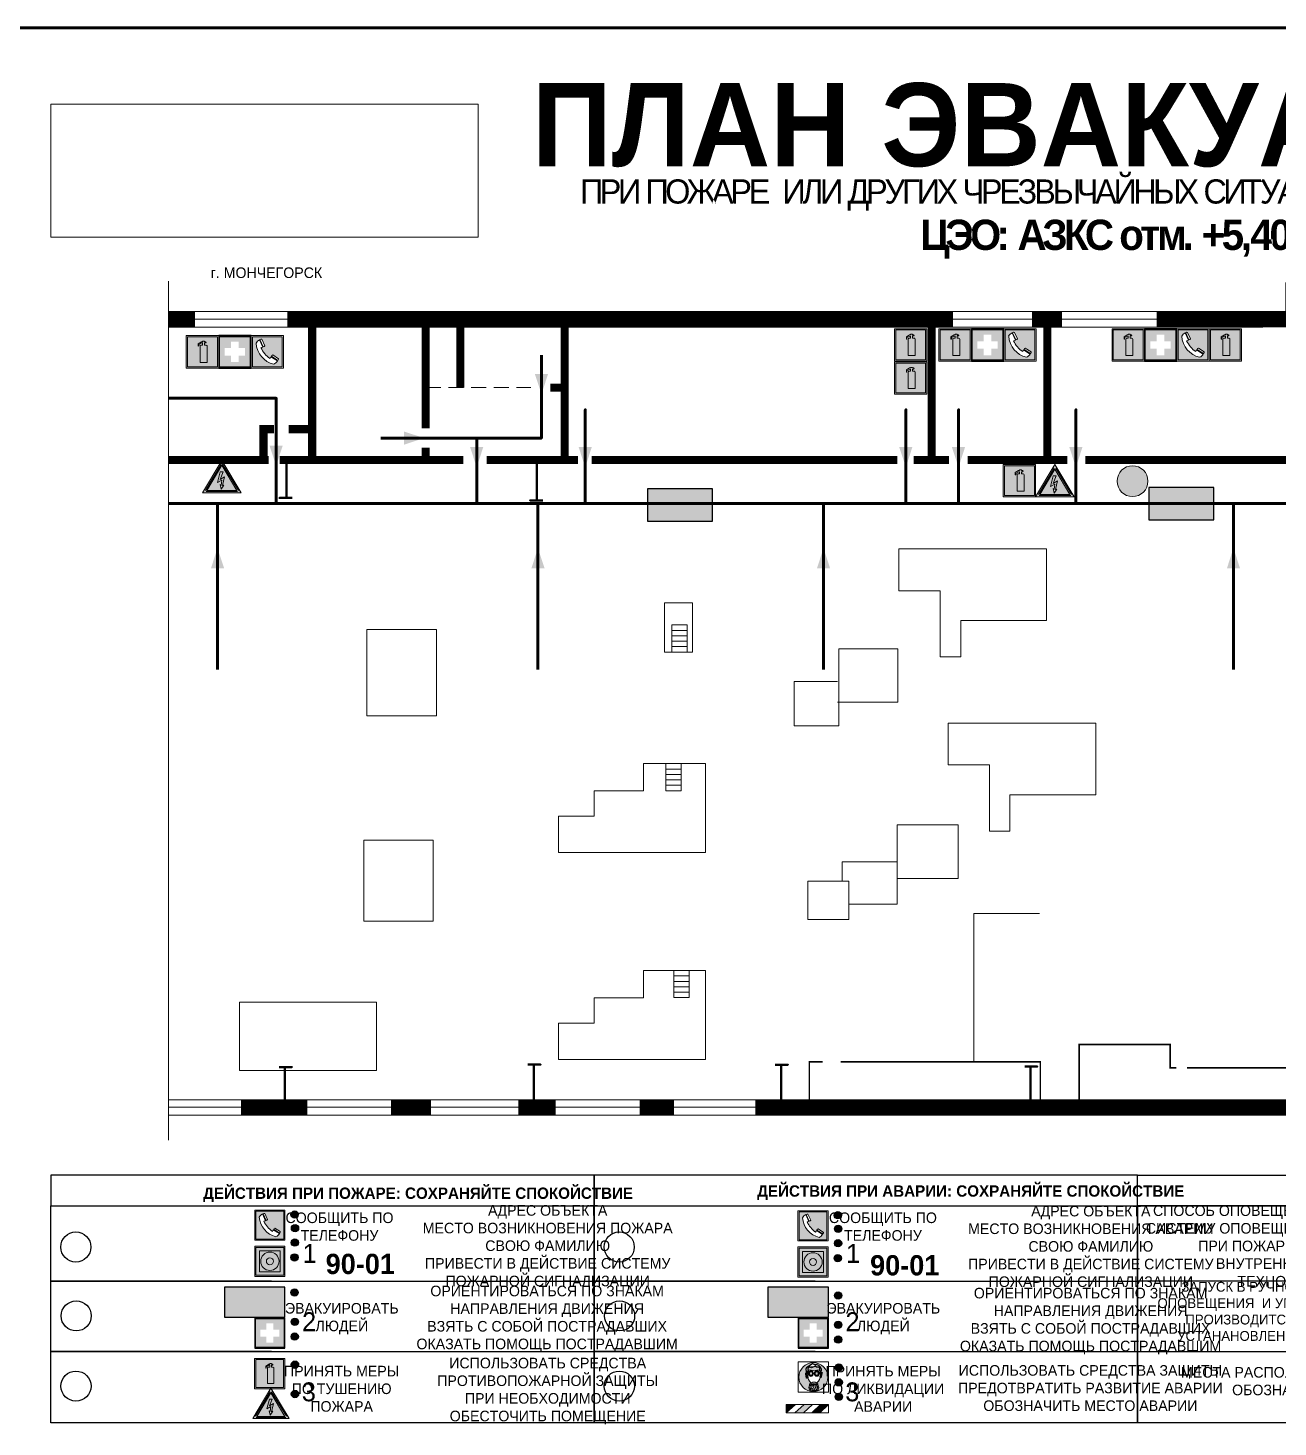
# Model space of a CAD drawing. Header units: millimetres. Extents: x 13114 to 67229, y 22859 to 38520.
# Drawn here: x 26323.3 to 26654, y 25880.7 to 26250.8 of the extents above; entities that cross this region are included whole.
import ezdxf

# ---------------------------------------------------------------- set-up
doc = ezdxf.new("R2010")
doc.units = ezdxf.units.MM
doc.linetypes.add('{ Wide Dash }', pattern=[12, 4, -2, 4, -2])
doc.layers.add('План_Штампы', color=7, linetype='Continuous')
doc.styles.add('обычный', font='arial.ttf')
picture_1 = doc.add_image_def('image1.jpg', size_in_pixel=(337, 105))

# ---------------------------------------------------------------- blocks, each defined once
blk = doc.blocks.new('A$C38D26F80')
h = blk.add_hatch(color=5)
h.dxf.hatch_style = 1
h.paths.add_polyline_path([(-8.77, -4.48, 1), (-0.19, -4.48, 1)])
h.paths.add_polyline_path([(-6.75, -3.58), (-6.75, -3.31), (-6.62, -3.22), (-6.5, -3.22), (-6.42, -3.3), (-6.39, -3.28), (-6.59, -2.23), (-6.59, -2.01), (-6.38, -1.58), (-4.76, -0.4), (-4.13, -0.79, -0.362848), (-2.1, -2.1, -0.201049), (-2.17, -2.48, 0.085434), (-2.26, -3.13), (-1.9, -3.16), (-2.25, -4.7), (-2.4, -4.59), (-2.43, -4.34), (-2.36, -4.34), (-2.14, -3.34), (-2.47, -3.42), (-2.58, -1.95), (-2.77, -1.58), (-3.58, -1.52), (-3.92, -1.26), (-5.05, -1.73), (-4.87, -1.39), (-5.41, -1.6), (-5.41, -1.46), (-6.13, -1.87), (-6.18, -3.5), (-6.56, -3.47), (-6.37, -4.59), (-6.16, -4.43), (-6.16, -4.66), (-6.36, -4.79), (-6.37, -4.8), (-6.51, -4.76)], flags=16)
h.paths.add_polyline_path([(-6.51, -4.76), (-6.36, -4.79), (-6.37, -4.8)], flags=0)
h.paths.add_polyline_path([(-5.92, -2.34, 0.089508), (-2.67, -2.35), (-2.48, -3.88, -0.268602), (-3.4, -6.18, 0.262449), (-5.2, -6.18, -0.268602), (-6.11, -3.88)], flags=16)
edge = h.paths.add_edge_path(flags=16)
edge.add_ellipse((-5.19, -3.41), major_axis=(0, 0.842), ratio=0.848992, start_angle=0, end_angle=360)
edge = h.paths.add_edge_path(flags=0)
edge.add_ellipse((-5.19, -3.39), major_axis=(0, 0.665), ratio=0.853798, start_angle=0, end_angle=360)
edge = h.paths.add_edge_path(flags=0)
edge.add_ellipse((-5.19, -3.4), major_axis=(0, 0.528), ratio=0.864094, start_angle=0, end_angle=360)
edge = h.paths.add_edge_path(flags=16)
edge.add_ellipse((-3.47, -3.4), major_axis=(0, 0.842), ratio=0.848992, start_angle=0, end_angle=360)
h.paths.add_polyline_path([(-3.13, -6.45), (-3.13, -6.84, 0.383174), (-5.57, -6.85), (-5.57, -6.49, -0.369952)], flags=16)
edge = h.paths.add_edge_path(flags=0)
edge.add_ellipse((-3.47, -3.39), major_axis=(0, 0.665), ratio=0.853798, start_angle=0, end_angle=360)
edge = h.paths.add_edge_path(flags=0)
edge.add_ellipse((-3.47, -3.4), major_axis=(0, 0.528), ratio=0.864094, start_angle=0, end_angle=360)
edge = h.paths.add_edge_path(flags=16)
edge.add_ellipse((-4.34, -7.57), major_axis=(-1.48, 0), ratio=0.744955, start_angle=0, end_angle=360)
h.paths.add_polyline_path([(-5.01, -6.85, -1), (-5.15, -6.85, -1)], flags=0)
h.paths.add_polyline_path([(-5.33, -7.14, -1), (-5.47, -7.14, -1)], flags=0)
h.paths.add_polyline_path([(-4.61, -6.71, -1), (-4.74, -6.71, -1)], flags=16)
h.paths.add_polyline_path([(-5.43, -7.51, -1), (-5.57, -7.51, -1)], flags=0)
h.paths.add_polyline_path([(-4.26, -6.67, -1), (-4.4, -6.67, -1)], flags=16)
h.paths.add_polyline_path([(-4.74, -7.14, -1), (-4.88, -7.14, -1)], flags=0)
h.paths.add_polyline_path([(-4.93, -7.43, -1), (-5.07, -7.43, -1)], flags=0)
h.paths.add_polyline_path([(-4.41, -7.07, -1), (-4.54, -7.07, -1)], flags=0)
h.paths.add_polyline_path([(-5.33, -7.87, -1), (-5.46, -7.87, -1)], flags=0)
h.paths.add_polyline_path([(-3.8, -6.71, -1), (-3.94, -6.71, -1)], flags=16)
h.paths.add_polyline_path([(-4.85, -7.78, -1), (-4.98, -7.78, -1)], flags=0)
h.paths.add_polyline_path([(-3.96, -7.14, -1), (-4.1, -7.14, -1)], flags=0)
h.paths.add_polyline_path([(-4.33, -7.53, -1), (-4.47, -7.53, -1)], flags=0)
h.paths.add_polyline_path([(-5.09, -8.12, -1), (-5.23, -8.12, -1)], flags=0)
h.paths.add_polyline_path([(-3.5, -6.94, -1), (-3.64, -6.94, -1)], flags=0)
h.paths.add_polyline_path([(-4.54, -7.97, -1), (-4.68, -7.97, -1)], flags=0)
h.paths.add_polyline_path([(-3.66, -7.39, -1), (-3.8, -7.39, -1)], flags=0)
h.paths.add_polyline_path([(-4.73, -8.35, -1), (-4.86, -8.35, -1)], flags=0)
h.paths.add_polyline_path([(-4.09, -7.96, -1), (-4.23, -7.96, -1)], flags=0)
h.paths.add_polyline_path([(-3.77, -7.74, -1), (-3.91, -7.74, -1)], flags=0)
h.paths.add_polyline_path([(-3.22, -7.27, -1), (-3.35, -7.27, -1)], flags=0)
h.paths.add_polyline_path([(-4.34, -8.4, -1), (-4.47, -8.4, -1)], flags=0)
h.paths.add_polyline_path([(-3.16, -7.61, -1), (-3.3, -7.61, -1)], flags=0)
h.paths.add_polyline_path([(-3.9, -8.35, -1), (-4.04, -8.35, -1)], flags=0)
h.paths.add_polyline_path([(-3.32, -7.91, -1), (-3.46, -7.91, -1)], flags=0)
h.paths.add_polyline_path([(-3.55, -8.23, -1), (-3.69, -8.23, -1)], flags=0)
at = {"color": 5, "lineweight": 5}
for p, q in [((-4.48, 0), (-8.96, 0)), ((-8.96, 0), (-8.96, -4.48)), ((-4.48, 0), (0, 0)), ((0, 0), (0, -4.48)), ((-6.75, -3.31), (-6.62, -3.22)), ((-6.75, -3.58), (-6.75, -3.31)), ((-6.51, -4.76), (-6.75, -3.58)), ((-6.62, -3.22), (-6.5, -3.22)), ((-6.59, -2.01), (-6.38, -1.58)), ((-6.59, -2.23), (-6.59, -2.01)), ((-6.39, -3.28), (-6.59, -2.23)), ((-6.18, -3.5), (-6.56, -3.47)), ((-6.56, -3.47), (-6.37, -4.59)), ((-6.5, -3.22), (-6.42, -3.3)), ((-6.42, -3.3), (-6.39, -3.28)), ((-6.38, -1.58), (-4.76, -0.4)), ((-6.13, -1.87), (-6.18, -3.5)), ((-5.41, -1.46), (-6.13, -1.87)), ((-5.92, -2.34), (-6.11, -3.88)), ((-4.87, -1.39), (-5.41, -1.6)), ((-5.41, -1.6), (-5.41, -1.46)), ((-3.92, -1.26), (-5.05, -1.73)), ((-5.05, -1.73), (-4.87, -1.39)), ((-4.76, -0.4), (-4.13, -0.79)), ((-3.58, -1.52), (-3.92, -1.26)), ((-2.77, -1.58), (-3.58, -1.52)), ((-2.58, -1.95), (-2.77, -1.58)), ((-2.67, -2.34), (-2.48, -3.88)), ((-2.47, -3.42), (-2.58, -1.95)), ((-2.14, -3.34), (-2.47, -3.42)), ((-2.36, -4.34), (-2.14, -3.34)), ((-1.9, -3.16), (-2.26, -3.13)), ((-2.25, -4.7), (-1.9, -3.16)), ((-8.96, -8.96), (-8.96, -4.48)), ((-6.37, -4.8), (-6.51, -4.76)), ((-6.37, -4.59), (-6.16, -4.43)), ((-6.16, -4.66), (-6.37, -4.8)), ((-6.16, -4.43), (-6.16, -4.66)), ((-5.57, -6.49), (-5.57, -6.85)), ((-3.13, -6.45), (-3.13, -6.84)), ((-2.43, -4.34), (-2.4, -4.59)), ((-2.43, -4.34), (-2.36, -4.34)), ((-2.4, -4.59), (-2.25, -4.7)), ((0, -8.96), (0, -4.48)), ((-4.48, -8.96), (-8.96, -8.96)), ((-4.48, -8.96), (0, -8.96))]:
    blk.add_line(p, q, dxfattribs=at)
at = {"color": 5}
for p, q in [((-6.75, -3.31), (-6.62, -3.22)), ((-6.75, -3.58), (-6.75, -3.31)), ((-6.51, -4.76), (-6.75, -3.58)), ((-6.62, -3.22), (-6.5, -3.22)), ((-6.59, -2.01), (-6.38, -1.58)), ((-6.59, -2.23), (-6.59, -2.01)), ((-6.39, -3.28), (-6.59, -2.23)), ((-6.18, -3.5), (-6.56, -3.47)), ((-6.56, -3.47), (-6.37, -4.59)), ((-6.5, -3.22), (-6.42, -3.3)), ((-6.42, -3.3), (-6.39, -3.28)), ((-6.38, -1.58), (-4.76, -0.4)), ((-6.13, -1.87), (-6.18, -3.5)), ((-5.41, -1.46), (-6.13, -1.87)), ((-4.87, -1.39), (-5.41, -1.6)), ((-5.41, -1.6), (-5.41, -1.46)), ((-3.92, -1.26), (-5.05, -1.73)), ((-5.05, -1.73), (-4.87, -1.39)), ((-4.76, -0.4), (-4.13, -0.79)), ((-3.58, -1.52), (-3.92, -1.26)), ((-2.77, -1.58), (-3.58, -1.52)), ((-2.58, -1.95), (-2.77, -1.58)), ((-2.47, -3.42), (-2.58, -1.95)), ((-2.14, -3.34), (-2.47, -3.42)), ((-2.36, -4.34), (-2.14, -3.34)), ((-2.26, -3.13), (-1.9, -3.16)), ((-1.9, -3.16), (-2.25, -4.7)), ((-6.37, -4.8), (-6.51, -4.76)), ((-6.36, -4.79), (-6.51, -4.76)), ((-6.37, -4.59), (-6.16, -4.43)), ((-6.16, -4.66), (-6.37, -4.8)), ((-6.16, -4.66), (-6.36, -4.79)), ((-6.16, -4.43), (-6.16, -4.66)), ((-2.4, -4.59), (-2.43, -4.34)), ((-2.43, -4.34), (-2.36, -4.34)), ((-2.25, -4.7), (-2.4, -4.59))]:
    blk.add_line(p, q, dxfattribs=at)
at = {"color": 5, "lineweight": 5}
for centre, radius in [((-4.48, -4.48), 4.29), ((-5.5, -7.51), 0.0678), ((-5.4, -7.14), 0.0678), ((-5.4, -7.87), 0.0678), ((-5.16, -8.12), 0.0678), ((-5.08, -6.85), 0.0678), ((-5, -7.43), 0.0678), ((-4.91, -7.78), 0.0678), ((-4.81, -7.14), 0.0678), ((-4.79, -8.35), 0.0678), ((-4.67, -6.71), 0.0678), ((-4.61, -7.97), 0.0678), ((-4.47, -7.07), 0.0678), ((-4.4, -7.53), 0.0678), ((-4.33, -6.67), 0.0678), ((-4.16, -7.96), 0.0678), ((-4.03, -7.14), 0.0678), ((-3.97, -8.35), 0.0678), ((-3.87, -6.71), 0.0678), ((-3.84, -7.74), 0.0678), ((-3.73, -7.39), 0.0678), ((-3.62, -8.23), 0.0678), ((-3.57, -6.94), 0.0678), ((-3.39, -7.91), 0.0678), ((-3.28, -7.27), 0.0678), ((-3.23, -7.61), 0.0678), ((-4.4, -8.4), 0.0678)]:
    blk.add_circle(centre, radius, dxfattribs=at)
for centre, radius, start, end in [((-3.66, -4.24), 2.47, 171.573, 231.7124), ((-4.28, 6.66), 9.15, 259.6987, 280.1569), ((-4.93, -4.24), 2.47, 308.2876, 8.427), ((-0.47, -3.05), 1.79, 161.5846, 182.4584), ((-2.6, -2.2), 0.513, 326.4781, 11.7739), ((-4.33, -7.88), 1.87, 50.358, 131.5662), ((-4.34, -8.2), 1.82, 48.4943, 132.3565), ((-4.3, -7.78), 1.83, 60.5889, 119.4111)]:
    blk.add_arc(centre, radius, start, end, dxfattribs=at)
at = {"color": 5}
for centre, radius, start, end in [((-3.89, -2.66), 1.88, 17.387, 97.1599), ((-0.35, -3.07), 1.91, 162.2553, 181.7878), ((-2.6, -2.2), 0.511, 326.3906, 11.8614)]:
    blk.add_arc(centre, radius, start, end, dxfattribs=at)
at = {"color": 5, "lineweight": 5}
for centre, major_axis, ratio in [((-5.19, -3.41), (0, 0.842), 0.848992), ((-5.19, -3.39), (0, 0.665), 0.853798), ((-5.19, -3.4), (0, 0.528), 0.864094), ((-3.47, -3.4), (0, 0.842), 0.848992), ((-3.47, -3.39), (0, 0.665), 0.853798), ((-3.47, -3.4), (0, 0.528), 0.864094), ((-4.34, -7.57), (-1.48, 0), 0.744955)]:
    blk.add_ellipse(centre, major_axis=major_axis, ratio=ratio, dxfattribs=at)
blk = doc.blocks.new('A$C47DD6509')
at = {"lineweight": 5}
for points in [[(-8.69, 0), (-11.19, 0), (-11.19, -2.22)], [(-4.22, 0), (-6.45, 0), (-8.91, -2.22), (-6.61, -2.22)], [(0, 0), (-2.09, 0), (-4.36, -2.22), (-2.29, -2.22)]]:
    blk.add_hatch(color=242, dxfattribs=at).paths.add_polyline_path(points)
at = {"color": 242, "lineweight": 5}
for p, q in [((-11.19, -2.22), (-8.69, 0)), ((-11.19, -2.22), (-11.19, 0)), ((-11.19, 0), (-8.69, 0)), ((-11.19, 0), (0, 0)), ((-8.91, -2.22), (-6.45, 0)), ((-6.61, -2.22), (-4.22, 0)), ((-4.36, -2.22), (-2.09, 0)), ((-2.29, -2.22), (0, 0)), ((0, 0), (0, -2.22)), ((0, -2.22), (-11.19, -2.22))]:
    blk.add_line(p, q, dxfattribs=at)
blk = doc.blocks.new('A$C3E6D3DDE')
at = {"lineweight": 5}
h = blk.add_hatch(color=40, dxfattribs=at)
h.paths.add_polyline_path([(24.1, 1.45), (16.46, -11.35), (31.74, -11.35)])
h.paths.add_polyline_path([(24.09, -0.46), (30.03, -10.41), (18.14, -10.41)], flags=16)
h.paths.add_polyline_path([(24.54, -3.08), (23.41, -6.02), (25.13, -5.01), (24.33, -8.5), (24.82, -8.27), (23.79, -9.86), (23.4, -8.04), (23.8, -8.43), (24.04, -6.29), (22.39, -7.25), (23.44, -3.08)], flags=0)
h = blk.add_hatch(color=256, dxfattribs=at)
h.paths.add_polyline_path([(24.37, 0.03, 0.567511), (23.82, 0.03), (17.59, -10.4, 0.582454), (17.86, -10.88), (30.32, -10.88, 0.582149), (30.6, -10.4)])
h.paths.add_polyline_path([(24.09, -0.46), (18.14, -10.41), (30.03, -10.41)], flags=16)
h.paths.add_polyline_path([(24.54, -3.08), (23.41, -6.02), (25.13, -5.01), (24.33, -8.5), (24.82, -8.27), (23.79, -9.86), (23.4, -8.04), (23.8, -8.43), (24.04, -6.29), (22.39, -7.25), (23.44, -3.08)], flags=0)
h = blk.add_hatch(color=40, dxfattribs=at)
h.paths.add_polyline_path([(24.09, -0.46), (18.14, -10.41), (30.03, -10.41)])
h.paths.add_polyline_path([(24.82, -8.27), (23.79, -9.86), (23.4, -8.04), (23.8, -8.43), (24.04, -6.29), (22.39, -7.25), (23.44, -3.08), (24.54, -3.08), (23.41, -6.02), (25.13, -5.01), (24.33, -8.5)], flags=16)
at = {"color": 40, "lineweight": 5}
for p, q in [((16.46, -11.35), (24.1, 1.45)), ((24.1, 1.45), (31.74, -11.35))]:
    blk.add_line(p, q, dxfattribs=at)
at = {"lineweight": 5}
for p, q in [((17.59, -10.4), (23.82, 0.03)), ((24.37, 0.03), (30.6, -10.4)), ((18.14, -10.41), (24.09, -0.46)), ((23.44, -3.08), (22.39, -7.25)), ((23.41, -6.02), (24.54, -3.08)), ((25.13, -5.01), (23.41, -6.02)), ((24.54, -3.08), (23.44, -3.08)), ((24.09, -0.46), (30.03, -10.41)), ((24.33, -8.5), (25.13, -5.01)), ((17.86, -10.88), (30.32, -10.88)), ((18.14, -10.41), (30.03, -10.41)), ((22.39, -7.25), (24.04, -6.29)), ((23.8, -8.43), (23.4, -8.04)), ((23.4, -8.04), (23.79, -9.86)), ((23.79, -9.86), (24.82, -8.27)), ((24.04, -6.29), (23.8, -8.43)), ((24.82, -8.27), (24.33, -8.5))]:
    blk.add_line(p, q, dxfattribs=at)
at = {"color": 50, "lineweight": 5}
blk.add_line((31.74, -11.35), (16.46, -11.35), dxfattribs=at)
blk = doc.blocks.new('A$C456E1F9C')
at = {"lineweight": 5}
h = blk.add_hatch(color=242, dxfattribs=at)
h.paths.add_polyline_path([(0.51, -1.47), (0.51, -13.26), (12.29, -13.26), (12.29, -1.47)])
h.paths.add_polyline_path([(5.42, -4.95, -0.254479), (4.78, -5.4), (3.52, -2.53, -0.209735), (4.23, -2.4)], flags=16)
h.paths.add_polyline_path([(8.53, -8.6), (10.87, -10.17), (10.54, -10.76), (8.03, -9.13, -0.192251)], flags=16)
h.paths.add_polyline_path([(4.61, -5.49, 0.005518), (3.87, -5.72, 0.128647), (7.49, -10.01, 0.00809), (7.83, -9.33), (10.47, -10.97, -0.16736), (8.99, -12.25, -0.327862), (1.95, -3.95, -0.166952), (3.36, -2.62)], flags=16)
at = {"color": 242, "lineweight": 5}
for p, q in [((0, -13.77), (0, -0.97)), ((12.8, -0.97), (0, -0.97)), ((4.61, -5.49), (3.36, -2.62)), ((3.52, -2.53), (4.78, -5.4)), ((4.23, -2.4), (5.42, -4.95)), ((12.8, -13.77), (12.8, -0.97)), ((7.83, -9.33), (10.47, -10.97)), ((8.03, -9.13), (10.54, -10.76)), ((10.81, -10.12), (8.53, -8.6)), ((10.54, -10.76), (10.8, -10.3)), ((10.8, -10.3), (10.81, -10.12)), ((0, -13.77), (12.8, -13.77))]:
    blk.add_line(p, q, dxfattribs=at)
blk.add_lwpolyline([(0.51, -1.47), (12.29, -1.47), (12.29, -13.26), (0.51, -13.26)], close=True, dxfattribs=at)
for centre, radius, start, end in [((4.59, -5.34), 2.99, 114.2845, 152.1974), ((11.12, -3.31), 9.19, 183.9915, 256.6009), ((4.02, -3.27), 0.891, 76.3284, 123.7092), ((14.98, -39.1), 35.17, 107.1487, 108.4135), ((4.68, -4.59), 0.824, 276.9621, 334.0723), ((13.86, -0.94), 11.08, 205.5536, 234.8762), ((-13.31, 0.8), 23.44, 332.5487, 334.4027), ((8.94, -9.5), 0.989, 114.4092, 157.9388), ((7.87, -9.46), 3, 291.9291, 329.9329)]:
    blk.add_arc(centre, radius, start, end, dxfattribs=at)
blk = doc.blocks.new('A$C54414219')
at = {"true_color": 0xffffff}
h = blk.add_hatch(color=7, dxfattribs=at)
h.paths.add_polyline_path([(2.39, -9.45), (2.39, -18.3), (11.23, -18.3), (11.23, -9.45)], flags=0)
h.paths.add_polyline_path([(10.71, -13.87, -1), (2.92, -13.87, -1)], flags=0)
h.paths.add_polyline_path([(8.3, -13.87, -1), (5.33, -13.87, -1)], flags=0)
h.paths.add_polyline_path([(0.41, -7.47), (0.41, -20.27), (13.21, -20.27), (13.21, -7.47)])
h.paths.add_polyline_path([(0.92, -19.77), (12.71, -19.77), (12.71, -7.98), (0.92, -7.98)], flags=16)
h.paths.add_polyline_path([(11.23, -9.45), (11.23, -18.3), (2.39, -18.3), (2.39, -9.45)], flags=0)
at = {"lineweight": 5}
h = blk.add_hatch(color=242, dxfattribs=at)
h.paths.add_polyline_path([(12.71, -7.98), (0.92, -7.98), (0.92, -19.77), (12.71, -19.77)])
h.paths.add_polyline_path([(11.23, -18.3), (2.39, -18.3), (2.39, -9.45), (11.23, -9.45)], flags=16)
h.paths.add_polyline_path([(10.71, -13.87, -1), (2.92, -13.87, -1)], flags=0)
h.paths.add_polyline_path([(8.3, -13.87, -1), (5.33, -13.87, -1)], flags=0)
at = {"true_color": 0xffffff}
h = blk.add_hatch(color=7, dxfattribs=at)
h.paths.add_polyline_path([(2.39, -9.45), (2.39, -18.3), (11.23, -18.3), (11.23, -9.45)])
h.paths.add_polyline_path([(10.71, -13.87, -1), (2.92, -13.87, -1)], flags=16)
h.paths.add_polyline_path([(8.3, -13.87, -1), (5.33, -13.87, -1)], flags=0)
at = {"lineweight": 5}
h = blk.add_hatch(color=242, dxfattribs=at)
h.paths.add_polyline_path([(2.92, -13.87, 1), (10.71, -13.87, 1)])
h.paths.add_polyline_path([(8.3, -13.87, -1), (5.33, -13.87, -1)], flags=16)
at = {"color": 242, "lineweight": 5}
for p, q in [((0.41, -20.27), (0.41, -7.47)), ((0.41, -7.47), (13.21, -7.47)), ((0.41, -7.47), (13.21, -7.47)), ((13.21, -20.27), (13.21, -7.47)), ((0.41, -20.27), (13.21, -20.27))]:
    blk.add_line(p, q, dxfattribs=at)
for points in [[(0.92, -7.98), (12.71, -7.98), (12.71, -19.77), (0.92, -19.77)], [(2.39, -9.45), (11.23, -9.45), (11.23, -18.3), (2.39, -18.3)]]:
    blk.add_lwpolyline(points, close=True, dxfattribs=at)
for radius in [3.89, 1.49]:
    blk.add_circle((6.81, -13.87), radius, dxfattribs=at)
blk = doc.blocks.new('A$C32E8229D')
at = {"true_color": 0xffffff}
blk.add_hatch(color=7, dxfattribs=at).paths.add_polyline_path([(0, 0), (0, -8), (16, -8), (16, 0)])
h = blk.add_hatch(color=126)
h.paths.add_polyline_path([(0.2, -0.2), (15.8, -0.2), (15.8, -7.8), (0.2, -7.8)])
h.paths.add_polyline_path([(13.49, -2.05), (12.08, -2.05), (11.37, -2.63, 0.162397), (11.29, -2.84), (11.29, -3.63), (10.35, -3.63), (10.35, -4.05), (11.68, -4.05), (11.68, -3.48), (12.26, -4.28), (11.29, -5.1), (11.29, -6.78), (11.85, -6.78), (11.85, -5.44), (12.8, -4.64), (12.8, -5.94), (14.46, -5.94), (14.46, -5.39), (13.45, -5.39), (13.45, -3.97), (12.46, -2.59), (13.15, -2.59), (13.69, -3.34), (14.18, -3)], flags=16)
h.paths.add_polyline_path([(10.74, -1.82, 1), (11.8, -1.82, 1)], flags=16)
h.paths.add_polyline_path([(9.39, -3.59), (5.99, -3.59), (6.56, -3.03), (5.91, -3.03), (5.1, -3.83), (5.91, -4.64), (6.56, -4.64), (5.99, -4.09), (9.39, -4.09)], flags=16)
h.paths.add_polyline_path([(4.29, -1.08), (1.72, -1.08), (1.72, -6.6), (4.29, -6.6)], flags=16)
at = {"color": 126}
blk.add_lwpolyline([(16, -8), (0, -8), (0, 0), (16, 0)], close=True, dxfattribs=at)
blk = doc.blocks.new('A$C18900ED3')
h = blk.add_hatch(color=126)
h.paths.add_polyline_path([(-0.18, -0.18), (-7.02, -0.18), (-7.02, -7.02), (-0.18, -7.02)])
h.paths.add_polyline_path([(-5.89, -4.46), (-5.89, -2.77), (-4.46, -2.77), (-4.46, -1.31), (-2.77, -1.31), (-2.77, -2.77), (-1.33, -2.77), (-1.33, -4.46), (-2.77, -4.46), (-2.77, -5.89), (-4.46, -5.89), (-4.46, -4.46)], flags=16)
at = {"color": 126}
for p, q in [((-7.2, 0), (-7.2, -7.2)), ((0, 0), (-7.2, 0)), ((0, -7.2), (0, 0)), ((-7.02, -7.02), (-7.02, -0.18)), ((-7.02, -0.18), (-0.18, -0.18)), ((-0.18, -0.18), (-0.18, -7.02)), ((-7.2, -7.2), (0, -7.2)), ((-0.18, -7.02), (-7.02, -7.02))]:
    blk.add_line(p, q, dxfattribs=at)
blk = doc.blocks.new('A$C3AD82952')
at = {"true_color": 0xf5f5ff}
h = blk.add_hatch(color=7, dxfattribs=at)
h.dxf.hatch_style = 1
h.paths.add_polyline_path([(8.21, 8.73, 0.414214), (7.89, 9.05), (7.22, 9.05), (7.22, 9.92), (7.59, 9.92, 1), (7.57, 10.36), (7.22, 10.36), (7.22, 10.6), (6.43, 10.6), (6.43, 10.36), (6.01, 10.36), (4.74, 9.59), (4.74, 8.69), (4.98, 8.73), (4.98, 9.26), (6.12, 9.91), (6.43, 9.91), (6.43, 9.05), (5.76, 9.05, 0.414214), (5.44, 8.73), (5.44, 2.2), (8.21, 2.2)], flags=0)
h.paths.add_polyline_path([(12.8, 12.8), (0, 12.8), (0, 0), (12.8, 0)])
h.paths.add_polyline_path([(0.51, 12.29), (12.29, 12.29), (12.29, 0.51), (0.51, 0.51)], flags=16)
h.paths.add_polyline_path([(4.74, 9.59), (6.01, 10.36), (6.43, 10.36), (6.43, 10.6), (7.22, 10.6), (7.22, 10.36), (7.59, 10.36, -0.94586), (7.59, 9.92), (7.22, 9.92), (7.22, 9.05), (7.89, 9.05, -0.414214), (8.21, 8.73), (8.21, 2.2), (5.44, 2.2), (5.44, 8.73, -0.414214), (5.76, 9.05), (6.43, 9.05), (6.43, 9.91), (6.12, 9.91), (4.98, 9.26), (4.98, 8.73), (4.74, 8.69)], flags=0)
h = blk.add_hatch(color=242)
h.dxf.hatch_style = 1
h.paths.add_polyline_path([(12.29, 12.29), (0.51, 12.29), (0.51, 0.51), (12.29, 0.51)])
h.paths.add_polyline_path([(4.74, 8.69), (4.74, 9.59), (6.01, 10.36), (6.43, 10.36), (6.43, 10.6), (7.22, 10.6), (7.22, 10.36), (7.59, 10.36, -0.94586), (7.59, 9.92), (7.22, 9.92), (7.22, 9.05), (7.89, 9.05, -0.414214), (8.21, 8.73), (8.21, 2.2), (5.44, 2.2), (5.44, 8.73, -0.414214), (5.76, 9.05), (6.43, 9.05), (6.43, 9.91), (6.12, 9.91), (4.98, 9.26), (4.98, 8.73)], flags=16)
h = blk.add_hatch(color=7, dxfattribs=at)
h.dxf.hatch_style = 1
h.paths.add_polyline_path([(8.21, 8.73, 0.414214), (7.89, 9.05), (7.22, 9.05), (7.22, 9.92), (7.59, 9.92, 1), (7.57, 10.36), (7.22, 10.36), (7.22, 10.6), (6.43, 10.6), (6.43, 10.36), (6.01, 10.36), (4.74, 9.59), (4.74, 8.69), (4.98, 8.73), (4.98, 9.26), (6.12, 9.91), (6.43, 9.91), (6.43, 9.05), (5.76, 9.05, 0.414214), (5.44, 8.73), (5.44, 2.2), (8.21, 2.2)])
at = {"color": 242, "lineweight": 5}
for p, q in [((0, 0), (0, 12.8)), ((0, 12.8), (12.8, 12.8)), ((12.8, 0), (12.8, 12.8)), ((6.01, 10.36), (4.74, 9.59)), ((4.74, 9.59), (4.74, 8.69)), ((4.74, 8.69), (4.98, 8.73)), ((4.98, 9.26), (6.12, 9.91)), ((4.98, 8.73), (4.98, 9.26)), ((5.44, 2.2), (5.44, 8.73)), ((5.76, 9.05), (6.43, 9.05)), ((6.01, 10.36), (6.43, 10.36)), ((6.12, 9.91), (6.43, 9.91)), ((7.22, 10.6), (6.43, 10.6)), ((6.43, 10.6), (6.43, 10.36)), ((6.43, 9.91), (6.43, 9.05)), ((7.22, 10.36), (7.22, 10.6)), ((7.59, 10.36), (7.22, 10.36)), ((7.22, 9.05), (7.22, 9.92)), ((7.59, 9.92), (7.22, 9.92)), ((7.89, 9.05), (7.22, 9.05)), ((8.21, 2.2), (8.21, 8.73)), ((0, 0), (12.8, 0)), ((5.44, 2.2), (8.21, 2.2))]:
    blk.add_line(p, q, dxfattribs=at)
blk.add_lwpolyline([(0.51, 12.29), (12.29, 12.29), (12.29, 0.51), (0.51, 0.51)], close=True, dxfattribs=at)
for centre, radius, start, end in [((5.76, 8.73), 0.32, 90, 180), ((7.58, 10.14), 0.223, 273.1875, 86.8125), ((7.89, 8.73), 0.32, 0, 90)]:
    blk.add_arc(centre, radius, start, end, dxfattribs=at)
blk = doc.blocks.new('A$C7B8C2D5B')
at = {"lineweight": 0}
h = blk.add_hatch(color=5, dxfattribs=at)
h.dxf.hatch_style = 1
h.paths.add_polyline_path([(1.4, -3.02, 1), (-2.11, -3.02, 1)])
at = {"color": 5, "lineweight": 0}
blk.add_circle((-0.36, -3.02), 1.75, dxfattribs=at)

msp = doc.modelspace()

# ---------------------------------------------------------------- hatches: boundary and pattern name
at = {"lineweight": 0}
h = msp.add_hatch(color=256, dxfattribs=at)
h.dxf.hatch_style = 1
h.paths.add_polyline_path([(26394.83, 25936.86, 1), (26392.89, 25936.86, 1)])
h = msp.add_hatch(color=256, dxfattribs=at)
h.dxf.hatch_style = 1
h.paths.add_polyline_path([(26394.93, 25933.28, 1), (26393, 25933.28, 1)])
h = msp.add_hatch(color=256, dxfattribs=at)
h.dxf.hatch_style = 1
h.paths.add_polyline_path([(26538.53, 25936.68, 1), (26536.6, 25936.68, 1)])
h = msp.add_hatch(color=256, dxfattribs=at)
h.dxf.hatch_style = 1
h.paths.add_polyline_path([(26538.63, 25933.09, 1), (26536.7, 25933.09, 1)])
h = msp.add_hatch(color=256, dxfattribs=at)
h.dxf.hatch_style = 1
h.paths.add_polyline_path([(26394.89, 25929.46, 1), (26392.96, 25929.46, 1)])
h = msp.add_hatch(color=256, dxfattribs=at)
h.dxf.hatch_style = 1
h.paths.add_polyline_path([(26538.59, 25929.28, 1), (26536.66, 25929.28, 1)])
h = msp.add_hatch(color=256, dxfattribs=at)
h.dxf.hatch_style = 1
h.paths.add_polyline_path([(26394.81, 25925.54, 1), (26392.88, 25925.54, 1)])
h = msp.add_hatch(color=256, dxfattribs=at)
h.dxf.hatch_style = 1
h.paths.add_polyline_path([(26538.51, 25925.35, 1), (26536.58, 25925.35, 1)])
h = msp.add_hatch(color=256, dxfattribs=at)
h.dxf.hatch_style = 1
h.paths.add_polyline_path([(26394.82, 25916.27, 1), (26392.89, 25916.27, 1)])
h = msp.add_hatch(color=256, dxfattribs=at)
h.dxf.hatch_style = 1
h.paths.add_polyline_path([(26538.6, 25915.47, 1), (26536.66, 25915.47, 1)])
h = msp.add_hatch(color=256, dxfattribs=at)
h.dxf.hatch_style = 1
h.paths.add_polyline_path([(26394.86, 25908.49, 1), (26392.93, 25908.49, 1)])
h = msp.add_hatch(color=256, dxfattribs=at)
h.dxf.hatch_style = 1
h.paths.add_polyline_path([(26538.64, 25907.69, 1), (26536.7, 25907.69, 1)])
h = msp.add_hatch(color=256, dxfattribs=at)
h.dxf.hatch_style = 1
h.paths.add_polyline_path([(26394.85, 25904.59, 1), (26392.92, 25904.59, 1)])
h = msp.add_hatch(color=256, dxfattribs=at)
h.dxf.hatch_style = 1
h.paths.add_polyline_path([(26538.63, 25903.79, 1), (26536.7, 25903.79, 1)])
h = msp.add_hatch(color=256, dxfattribs=at)
h.dxf.hatch_style = 1
h.paths.add_polyline_path([(26394.91, 25897.16, 1), (26392.98, 25897.16, 1)])
h = msp.add_hatch(color=256, dxfattribs=at)
h.dxf.hatch_style = 1
h.paths.add_polyline_path([(26538.79, 25896.43, 1), (26536.85, 25896.43, 1)])
h = msp.add_hatch(color=256, dxfattribs=at)
h.dxf.hatch_style = 1
h.paths.add_polyline_path([(26538.78, 25892.49, 1), (26536.85, 25892.49, 1)])
h = msp.add_hatch(color=256, dxfattribs=at)
h.dxf.hatch_style = 1
h.paths.add_polyline_path([(26394.92, 25889.4, 1), (26392.99, 25889.4, 1)])
h = msp.add_hatch(color=256, dxfattribs=at)
h.dxf.hatch_style = 1
h.paths.add_polyline_path([(26538.78, 25888.65, 1), (26536.85, 25888.65, 1)])

# ---------------------------------------------------------------- linework, layer by layer
at = {"color": 6, "lineweight": 100}
msp.add_lwpolyline([(26303.99, 25855.78), (26903.99, 25855.78), (26903.99, 26250.78), (26303.99, 26250.78)], close=True, dxfattribs=at)
at = {"lineweight": 0}
for points in [[(26360.52, 26183.78), (26360.52, 25956.55)], [(26360.52, 26175.77), (26649.87, 26175.77)], [(26360.52, 26173.76), (26649.99, 26173.76)], [(26360.52, 26171.66), (26649.99, 26171.66)], [(26570.09, 26094), (26592.78, 26094), (26592.78, 26112.96), (26553.71, 26112.96), (26553.71, 26101.9), (26564.67, 26101.9), (26564.67, 26084.41), (26570.09, 26084.41), (26570.09, 26094)], [(26493.61, 26085.69), (26491.74, 26085.69), (26491.74, 26098.71), (26499.12, 26098.71), (26499.12, 26085.69), (26497.72, 26085.69)], [(26537.46, 26077.87), (26525.99, 26077.87), (26525.99, 26066.18), (26537.8, 26066.18), (26537.8, 26086.53), (26553.44, 26086.53), (26553.44, 26072.47), (26537.46, 26072.47)], [(26583.11, 26047.91), (26605.81, 26047.91), (26605.81, 26066.87), (26566.74, 26066.87), (26566.74, 26055.81), (26577.69, 26055.81), (26577.69, 26038.32), (26583.11, 26038.32), (26583.11, 26047.91)], [(26463.67, 26032.87), (26463.67, 26042.31), (26473.11, 26042.31), (26473.11, 26048.99), (26486.17, 26048.99), (26486.17, 26056.21), (26502.6, 26056.21), (26502.6, 26032.68), (26463.67, 26032.68), (26463.67, 26033.24)], [(26538.73, 26025.07), (26538.73, 26030.15), (26553.24, 26030.15), (26553.24, 26039.96), (26569.4, 26039.96), (26569.4, 26025.74), (26553.24, 26025.74), (26553.24, 26030.15), (26553.24, 26018.98), (26540.51, 26018.98)], [(26573.52, 25977.25), (26573.52, 26016.5), (26590.94, 26016.5)], [(26463.67, 25978.07), (26463.67, 25987.51), (26473.11, 25987.51), (26473.11, 25994.19), (26486.17, 25994.19), (26486.17, 26001.41), (26502.6, 26001.41), (26502.6, 25977.88), (26463.67, 25977.88), (26463.67, 25978.44)], [(26360.52, 25967.23), (26861.01, 25967.23)], [(26360.52, 25965.25), (26861.01, 25965.25)], [(26360.52, 25963.2), (26861.01, 25963.2)]]:
    msp.add_lwpolyline(points, dxfattribs=at)
for points, const_width in [([(26664.3, 26181.38), (26658.1, 26181.38), (26658.1, 26173.76), (26621.93, 26173.76)], 4.28), ([(26367.54, 26173.76), (26360.52, 26173.76)], 4.28), ([(26568.02, 26173.76), (26391.93, 26173.76)], 4.28), ([(26392.27, 26144.65), (26398.51, 26144.65), (26398.51, 26136.48), (26398.51, 26174.15), (26398.51, 26136.48)], 2.14), ([(26562.39, 26136.48), (26562.39, 26173.91)], 2.14), ([(26596.87, 26173.76), (26588.98, 26173.76)], 4.28), ([(26593.02, 26136.48), (26593.02, 26173.91)], 2.14), ([(26428.55, 26144.83), (26428.55, 26172.83)], 2.14), ([(26437.67, 26173.09), (26437.67, 26155.64)], 2.14), ([(26461.52, 26155.64), (26465.3, 26155.64), (26465.3, 26136.48), (26465.3, 26172.44)], 2.14), ([(26385.62, 26136.48), (26385.62, 26144.65), (26388.37, 26144.65)], 2.14), ([(26360.52, 26136.48), (26387.02, 26136.48)], 2.14), ([(26389.89, 26136.48), (26438.47, 26136.48)], 2.14), ([(26428.55, 26136.48), (26428.55, 26139.75)], 2.14), ([(26444.69, 26136.48), (26468.86, 26136.48)], 2.14), ([(26472.45, 26136.48), (26553.33, 26136.48)], 2.14), ([(26557.6, 26136.48), (26566.98, 26136.48)], 2.14), ([(26571.94, 26136.48), (26598.27, 26136.48)], 2.14), ([(26603.06, 26136.48), (26665.23, 26136.48)], 2.14), ([(26601.4, 25966.45), (26601.4, 25981.88), (26625.49, 25981.88), (26625.49, 25975.66), (26627.14, 25975.66)], 0.428), ([(26530.03, 25965.27), (26530.03, 25977.25), (26533.52, 25977.25)], 0.428), ([(26538.31, 25977.25), (26591.15, 25977.25), (26591.15, 25966.27)], 0.428), ([(26629.94, 25975.66), (26666.77, 25975.66)], 0.428), ([(26379.71, 25965.25), (26397.18, 25965.25)], 4.28), ([(26419.33, 25965.25), (26429.91, 25965.25)], 4.28), ([(26453.04, 25965.25), (26462.88, 25965.25)], 4.28), ([(26485.17, 25965.25), (26494.27, 25965.25)], 4.28), ([(26515.73, 25965.25), (26664.43, 25965.25)], 4.28)]:
    msp.add_lwpolyline(points, dxfattribs=dict(at, const_width=const_width))
at = {"color": 126, "lineweight": 100, "true_color": 0x008754}
for points in [[(26442.04, 26142.3), (26459.16, 26142.3), (26459.16, 26164.2)], [(26388.98, 26125.02), (26388.98, 26152.82), (26360.52, 26152.82)], [(26470.75, 26149.77), (26470.75, 26149.77), (26470.75, 26125.02)], [(26555.57, 26149.77), (26555.57, 26149.77), (26555.57, 26125.02)], [(26569.5, 26149.77), (26569.5, 26149.77), (26569.5, 26125.02)], [(26600.57, 26149.77), (26600.57, 26149.77), (26600.57, 26125.02)], [(26416.7, 26142.3), (26442.04, 26142.3), (26442.04, 26125.02)], [(26360.52, 26125.02), (26814.95, 26125.02)], [(26373.46, 26125.02), (26373.46, 26081.06)], [(26458.24, 26125.02), (26458.24, 26081.06)], [(26533.79, 26125.02), (26533.79, 26081.06)], [(26642.25, 26125.02), (26642.25, 26081.06)]]:
    msp.add_lwpolyline(points, dxfattribs=at)
at = {"linetype": '{ Wide Dash }', "lineweight": 0}
msp.add_lwpolyline([(26428.55, 26155.64), (26456.31, 26155.64)], dxfattribs=at)
at = {"lineweight": 50}
for points in [[(26391.68, 26136.8), (26391.68, 26126.46), (26389.85, 26126.46), (26393.21, 26126.46)], [(26457.98, 26136.12), (26457.98, 26125.78), (26456.15, 26125.78), (26459.51, 26125.78)], [(26391.29, 25965.57), (26391.29, 25975.9), (26393.12, 25975.9), (26389.76, 25975.9)], [(26457.1, 25966.23), (26457.1, 25976.57), (26458.92, 25976.57), (26455.56, 25976.57)], [(26522.54, 25966.18), (26522.54, 25976.52), (26524.37, 25976.52), (26521, 25976.52)], [(26588.55, 25965.7), (26588.55, 25976.04), (26590.38, 25976.04), (26587.01, 25976.04)]]:
    msp.add_lwpolyline(points, dxfattribs=at)
at = {"lineweight": 0}
for points in [[(26412.98, 26091.61), (26431.36, 26091.61), (26431.36, 26068.78), (26412.98, 26068.78)], [(26497.72, 26092.87), (26493.61, 26092.87), (26493.61, 26091.43), (26497.72, 26091.43)], [(26497.72, 26091.43), (26493.61, 26091.43), (26493.61, 26090), (26497.72, 26090)], [(26497.72, 26090), (26493.61, 26090), (26493.61, 26088.56), (26497.72, 26088.56)], [(26497.72, 26088.56), (26493.61, 26088.56), (26493.61, 26087.13), (26497.72, 26087.13)], [(26497.72, 26087.13), (26493.61, 26087.13), (26493.61, 26085.69), (26497.72, 26085.69)], [(26496.15, 26056.18), (26492.04, 26056.18), (26492.04, 26054.74), (26496.15, 26054.74)], [(26496.15, 26054.74), (26492.04, 26054.74), (26492.04, 26053.31), (26496.15, 26053.31)], [(26496.15, 26053.31), (26492.04, 26053.31), (26492.04, 26051.87), (26496.15, 26051.87)], [(26496.15, 26051.87), (26492.04, 26051.87), (26492.04, 26050.44), (26496.15, 26050.44)], [(26496.15, 26050.44), (26492.04, 26050.44), (26492.04, 26049.01), (26496.15, 26049.01)], [(26412.14, 26035.93), (26430.53, 26035.93), (26430.53, 26014.5), (26412.14, 26014.5)], [(26529.61, 26025.07), (26540.51, 26025.07), (26540.51, 26014.91), (26529.61, 26014.91)], [(26498.26, 26001.43), (26494.16, 26001.43), (26494.16, 26000), (26498.26, 26000)], [(26498.26, 26000), (26494.16, 26000), (26494.16, 25998.56), (26498.26, 25998.56)], [(26498.26, 25998.56), (26494.16, 25998.56), (26494.16, 25997.13), (26498.26, 25997.13)], [(26498.26, 25997.13), (26494.16, 25997.13), (26494.16, 25995.69), (26498.26, 25995.69)], [(26498.26, 25995.69), (26494.16, 25995.69), (26494.16, 25994.26), (26498.26, 25994.26)], [(26379.27, 25993.06), (26415.48, 25993.06), (26415.48, 25974.97), (26379.27, 25974.97)]]:
    msp.add_lwpolyline(points, close=True, dxfattribs=at)
for points in [[(26329.35, 25939.21), (26473.12, 25939.21), (26473.12, 25947.26), (26329.35, 25947.26)], [(26473.12, 25939.21), (26616.88, 25939.21), (26616.88, 25947.26), (26473.12, 25947.26)], [(26616.88, 25947.26), (26738.6, 25947.26), (26738.6, 25881.81), (26616.88, 25881.81)], [(26616.88, 25947.26), (26738.6, 25947.26), (26738.6, 25939.21), (26616.88, 25939.21)], [(26329.35, 25939.21), (26473.12, 25939.21), (26473.12, 25881.81), (26329.35, 25881.81)], [(26473.12, 25939.21), (26616.88, 25939.21), (26616.88, 25881.81), (26473.12, 25881.81)], [(26616.88, 25939.21), (26738.6, 25939.21), (26738.6, 25919.22), (26616.88, 25919.22)], [(26738.6, 25919.22), (26616.88, 25919.22), (26616.88, 25900.64), (26738.6, 25900.64)]]:
    msp.add_lwpolyline(points, close=True)
for points in [[(26387.77, 25919.22), (26329.35, 25919.22), (26473.12, 25919.22)], [(26531.53, 25919.22), (26473.12, 25919.22), (26616.88, 25919.22)], [(26387.77, 25900.64), (26329.35, 25900.64), (26473.12, 25900.64)], [(26531.53, 25900.64), (26473.12, 25900.64), (26616.88, 25900.64)]]:
    msp.add_lwpolyline(points)
for centre, radius in [((26393.86, 25936.86), 0.966), ((26393.96, 25933.28), 0.966), ((26537.56, 25936.68), 0.966), ((26537.67, 25933.09), 0.966), ((26335.98, 25928.29), 3.98), ((26393.93, 25929.46), 0.966), ((26479.74, 25928.29), 3.98), ((26537.63, 25929.28), 0.966), ((26393.84, 25925.54), 0.966), ((26537.54, 25925.35), 0.966), ((26393.85, 25916.27), 0.966), ((26537.63, 25915.47), 0.966), ((26336.07, 25910.06), 3.98), ((26479.84, 25910.06), 3.98), ((26393.9, 25908.49), 0.966), ((26537.67, 25907.69), 0.966), ((26393.89, 25904.59), 0.966), ((26537.66, 25903.79), 0.966), ((26393.95, 25897.16), 0.966), ((26537.82, 25896.43), 0.966), ((26336.01, 25891.49), 3.98), ((26479.77, 25891.49), 3.98), ((26537.81, 25892.49), 0.966), ((26393.95, 25889.4), 0.966), ((26537.82, 25888.65), 0.966)]:
    msp.add_circle(centre, radius)
at = {"layer": 'План_Штампы', "color": 126, "true_color": 0x008754}
for points in [[(26457.41, 26159.26), (26460.9, 26159.25), (26459.17, 26153.9)], [(26422.78, 26140.54), (26422.79, 26144.02), (26428.14, 26142.3)], [(26387.22, 26140.31), (26390.7, 26140.3), (26388.98, 26134.95)], [(26440.28, 26139.91), (26443.76, 26139.91), (26442.03, 26134.56)], [(26468.99, 26139.91), (26472.47, 26139.91), (26470.75, 26134.56)], [(26553.81, 26139.91), (26557.29, 26139.91), (26555.57, 26134.56)], [(26567.74, 26139.91), (26571.23, 26139.91), (26569.5, 26134.56)], [(26598.81, 26139.91), (26602.29, 26139.91), (26600.56, 26134.56)], [(26375.21, 26107.82), (26371.72, 26107.83), (26373.45, 26113.17)], [(26459.99, 26107.82), (26456.5, 26107.83), (26458.23, 26113.17)], [(26535.53, 26107.82), (26532.05, 26107.83), (26533.78, 26113.17)], [(26643.99, 26107.82), (26640.51, 26107.83), (26642.23, 26113.17)]]:
    msp.add_solid(points, dxfattribs=at)

# ---------------------------------------------------------------- block references
for name, p, xscale, yscale, zscale in [('A$C3AD82952', (26552.53, 26162.66), 0.669375, 0.669375, 0.669375), ('A$C3AD82952', (26564.33, 26162.66), 0.669375, 0.669375, 0.669375), ('A$C18900ED3', (26581.46, 26171.22), 1.189999999889173, 1.189999999889173, 1.189999999889173), ('A$C456E1F9C', (26581.46, 26171.87), 0.669375, 0.669375, 0.669375), ('A$C3AD82952', (26610.11, 26162.66), 0.669375, 0.669375, 0.669375), ('A$C18900ED3', (26627.25, 26171.22), 1.189999999889173, 1.189999999889173, 1.189999999889173), ('A$C456E1F9C', (26627.25, 26171.87), 0.669375, 0.669375, 0.669375), ('A$C3AD82952', (26635.81, 26162.66), 0.669375, 0.669375, 0.669375), ('A$C3AD82952', (26365.2, 26160.82), 0.669375, 0.669375, 0.669375), ('A$C18900ED3', (26382.34, 26169.39), 1.189999999889173, 1.189999999889173, 1.189999999889173), ('A$C456E1F9C', (26382.34, 26170.04), 0.669375, 0.669375, 0.669375), ('A$C3AD82952', (26552.53, 26153.91), 0.669375, 0.669375, 0.669375), ('A$C3E6D3DDE', (26358.49, 26135.4), 0.669375, 0.669375, 0.669375), ('A$C3AD82952', (26581.34, 26126.76), 0.669375, 0.669375, 0.669375), ('A$C3E6D3DDE', (26578.89, 26134.35), 0.669375, 0.669375, 0.669375), ('A$C7B8C2D5B', (26616.38, 26137.93), 2.332016127359122, 2.332016127359122, 2.332016127359122), ('A$C456E1F9C', (26383.3, 25938.68), 0.625, 0.625, 0.625), ('A$C456E1F9C', (26527.01, 25938.49), 0.625, 0.625, 0.625), ('A$C54414219', (26383.05, 25933.19), 0.625, 0.625, 0.625), ('A$C54414219', (26526.75, 25933.01), 0.625, 0.625, 0.625), ('A$C18900ED3', (26391.3, 25909.54), 1.111111111007631, 1.111111111007631, 1.111111111007631), ('A$C18900ED3', (26535.07, 25909.54), 1.111111111007631, 1.111111111007631, 1.111111111007631), ('A$C3AD82952', (26383.25, 25890.81), 0.625, 0.625, 0.625), ('A$C38D26F80', (26535.09, 25897.87), 0.8928571427240968, 0.8928571427240968, 0.8928571427240968), ('A$C3E6D3DDE', (26372.54, 25890), 0.625, 0.625, 0.625)]:
    msp.add_blockref(name, p, dxfattribs=dict(xscale=xscale, yscale=yscale, zscale=zscale))
at = {"xscale": -1}
for p in [(26391.3, 25917.69), (26535.07, 25917.69)]:
    msp.add_blockref('A$C32E8229D', p, dxfattribs=at)
at = {"color": 242, "true_color": 0xc1121c}
msp.add_blockref('A$C47DD6509', (26535.09, 25886.66), dxfattribs=at)
at = {"layer": 'План_Штампы', "color": 126, "true_color": 0x008754, "xscale": -1.071, "yscale": 1.071, "zscale": 1.071}
for p in [(26504.37, 26128.85), (26637.02, 26129.21)]:
    msp.add_blockref('A$C32E8229D', p, dxfattribs=at)

# ---------------------------------------------------------------- texts
at = {"lineweight": 0, "style": 'обычный'}
for s, insert, char_height, width, attachment_point in [('{\\fProxima Nova Rg|b1|i0|c204|p2;ПЛАН ЭВАКУАЦИИ}', (26456.63, 26236.2), 22, 493.8901, 1), ('\\pi-8.4,l8.4,t8.4;{\\fProxima Nova Rg|b0|i0|c204|p2;г. МОНЧЕГОРСК\\H1.1997x; }', (26386.4, 26186.02), 2.8, 126.6484, 5), ('{\\fProxima Nova Rg|b1|i0|c204|p2;ДЕЙСТВИЯ ПРИ АВАРИИ: СОХРАНЯЙТЕ СПОКОЙСТВИЕ\\H1.6644x; }', (26572.73, 25942.67), 3, 175.1736, 5), ('{\\fProxima Nova Rg|b1|i0|c204|p2;ДЕЙСТВИЯ ПРИ ПОЖАРЕ: СОХРАНЯЙТЕ СПОКОЙСТВИЕ\\H1.6644x; }', (26426.51, 25942.09), 3, 175.1736, 5), ('\\pi-8.4,l8.4,t8.4;{\\fProxima Nova Rg|b0|i0|c204|p2;АДРЕС ОБЪЕКТА\\PМЕСТО ВОЗНИКНОВЕНИЯ ПОЖАРА \\PСВОЮ ФАМИЛИЮ\\PПРИВЕСТИ В ДЕЙСТВИЕ СИСТЕМУ \\PПОЖАРНОЙ СИГНАЛИЗАЦИИ}', (26460.81, 25928.23), 2.8, 126.6484, 5), ('\\pi-8.4,l8.4,t8.4;{\\fProxima Nova Rg|b0|i0|c204|p2;АДРЕС ОБЪЕКТА\\PМЕСТО ВОЗНИКНОВЕНИЯ АВАРИИ\\PСВОЮ ФАМИЛИЮ\\PПРИВЕСТИ В ДЕЙСТВИЕ СИСТЕМУ \\PПОЖАРНОЙ СИГНАЛИЗАЦИИ}', (26604.51, 25928.05), 2.8, 126.6484, 5), ('{\\fProxima Nova Rg|b0|i0|c204|p2;СПОСОБ ОПОВЕЩЕНИЯ АВТОМАТИЧЕСКИЙ ЧЕРЕЗ РЕЧЕВУЮ СИСТЕМУ ОПОВЕЩЕНИЯ И УПРАВЛЕНИЯ ЭВАКУАЦИЕЙ ЛЮДЕЙ ПРИ ПОЖАРЕ , А ТАК ЖЕ ВРУЧНУЮ, ИСПОЛЬЗУЯ ВНУТРЕННЮЮ ГРОМКУЮ СВЯЗЬ СИСТЕМЫ ТЕХНОЛОГИЧЕСКОГО ОПОВЕЩЕНИЯ.}', (26678.51, 25928.17), 2.8, 118.5618, 5), ('{\\fProxima Nova Rg|b0|i0|c204|p2;СООБЩИТЬ ПО \\PТЕЛЕФОНУ}', (26405.73, 25933.67), 2.8, 126.6484, 5), ('{\\fProxima Nova Rg|b0|i0|c204|p2;СООБЩИТЬ ПО \\PТЕЛЕФОНУ}', (26549.5, 25933.67), 2.8, 126.6484, 5), ('{\\fProxima Nova Rg|b0|i0|c204|p2;1\\H1.1667x; }', (26397.84, 25926.6), 5, 126.6484, 5), ('{\\fProxima Nova Rg|b1|i0|c204|p2;\\H1.0714x;90-01\\fProxima Nova Rg|b0|i0|c204|p2;\\H0.93331x; \\H1.3449x; }', (26411.23, 25923.78), 5, 126.6484, 5), ('{\\fProxima Nova Rg|b0|i0|c204|p2;1\\H1.1667x; }', (26541.6, 25926.6), 5, 126.6484, 5), ('{\\fProxima Nova Rg|b1|i0|c204|p2;\\H1.0714x;90-01\\fProxima Nova Rg|b0|i0|c204|p2;\\H0.93331x; \\H1.3449x; }', (26555.27, 25923.42), 5, 126.6484, 5), ('{\\fProxima Nova Rg|b0|i0|c204|p2;\\P\\pt7.8;ЗАПУСК В РУЧНОМ РЕЖИМЕ АВТОМАТИЧЕСКОЙ СИСТЕМЫ ОПОВЕЩЕНИЯ  И УПРАВЛЕНИЯ ЭВАКУАЦИИ ЛЮДЕЙ ПРИ ПОЖАРЕ ПРОИЗВОДИТСЯ ОТ РУЧНЫХ ПОЖАРНЫХ ИЗВЕЩАТЕЛЕЙ, УСТАНАНОВЛЕННЫХ НА СТЕНАХ ВБЛИЗИ ЭВАКУАЦИОННЫХ ВЫХОДОВ. }', (26679.95, 25910.89), 2.6, 121.7868, 5), ('\\pi-8.4,l8.4,t8.4;{\\fProxima Nova Rg|b0|i0|c204|p2;ОРИЕНТИРОВАТЬСЯ ПО ЗНАКАМ \\PНАПРАВЛЕНИЯ ДВИЖЕНИЯ\\PВЗЯТЬ С СОБОЙ ПОСТРАДАВШИХ\\PОКАЗАТЬ ПОМОЩЬ ПОСТРАДАВШИМ}', (26460.66, 25909.25), 2.8, 126.6484, 5), ('\\pi-8.4,l8.4,t8.4;{\\fProxima Nova Rg|b0|i0|c204|p2;ОРИЕНТИРОВАТЬСЯ ПО ЗНАКАМ \\PНАПРАВЛЕНИЯ ДВИЖЕНИЯ\\PВЗЯТЬ С СОБОЙ ПОСТРАДАВШИХ\\PОКАЗАТЬ ПОМОЩЬ ПОСТРАДАВШИМ}', (26604.44, 25908.69), 2.8, 126.6484, 5), ('{\\fProxima Nova Rg|b0|i0|c204|p2;ЭВАКУИРОВАТЬ \\PЛЮДЕЙ}', (26406.34, 25909.34), 2.8, 126.6484, 5), ('{\\fProxima Nova Rg|b0|i0|c204|p2;ЭВАКУИРОВАТЬ \\PЛЮДЕЙ}', (26549.6, 25909.34), 2.8, 126.6484, 5), ('{\\fProxima Nova Rg|b0|i0|c204|p2;2\\H1.1967x; }', (26397.69, 25908.52), 5, 126.6484, 5), ('{\\fProxima Nova Rg|b0|i0|c204|p2;2\\H1.1967x; }', (26541.45, 25908.52), 5, 126.6484, 5), ('\\pi-8.4,l8.4,t8.4;{\\fProxima Nova Rg|b0|i0|c204|p2;ИСПОЛЬЗОВАТЬ СРЕДСТВА \\PПРОТИВОПОЖАРНОЙ ЗАЩИТЫ \\PПРИ НЕОБХОДИМОСТИ \\PОБЕСТОЧИТЬ ПОМЕЩЕНИЕ}', (26460.82, 25890.18), 2.8, 126.6484, 5), ('\\pi-8.4,l8.4,t8.4;{\\fProxima Nova Rg|b0|i0|c204|p2;ИСПОЛЬЗОВАТЬ СРЕДСТВА ЗАЩИТЫ \\PПРЕДОТВРАТИТЬ РАЗВИТИЕ АВАРИИ\\PОБОЗНАЧИТЬ МЕСТО АВАРИИ}', (26604.38, 25890.96), 2.8, 126.6484, 5), ('\\pt8.4;{\\fProxima Nova Rg|b0|i0|c204|p2;\\PМЕСТА РАСПОЛОЖЕНИЯ ПОЖАРНЫХ ИЗВЕЩАТЕЛЕЙ ОБОЗНАЧЕНЫ НА НАСТОЯЩЕМ ПЛАНЕ}', (26678.31, 25894.74), 2.8, 118.5618, 5), ('{\\fProxima Nova Rg|b0|i0|c204|p2;ПРИНЯТЬ МЕРЫ \\PПО ТУШЕНИЮ \\PПОЖАРА}', (26406.3, 25890.77), 2.8, 126.6484, 5), ('{\\fProxima Nova Rg|b0|i0|c204|p2;ПРИНЯТЬ МЕРЫ \\PПО ЛИКВИДАЦИИ \\PАВАРИИ}', (26549.56, 25890.77), 2.8, 126.6484, 5), ('{\\fProxima Nova Rg|b0|i0|c204|p2;3\\H1.1967x; }', (26397.62, 25889.94), 5, 126.6484, 5), ('{\\fProxima Nova Rg|b0|i0|c204|p2;3\\H1.1967x; }', (26541.39, 25889.94), 5, 126.6484, 5)]:
    msp.add_mtext(s, dxfattribs=dict(at, insert=insert, char_height=char_height, width=width, attachment_point=attachment_point))
at = {"color": 0, "lineweight": 0, "insert": (26606.82, 26210.91), "char_height": 8, "width": 449.2158, "attachment_point": 5, "style": 'обычный'}
msp.add_mtext('{\\fArial Black|b1|i0|c204|p34;\\H2x;\\T0.85;  \\fArial Narrow|b0|i0|c204|p34;\\H0.8x;\\W0.9;\\P\\fProxima Nova Rg|b0|i0|c204|p2;\\H0.5x;\\W1;\\C256;ПРИ ПОЖАРЕ  ИЛИ ДРУГИХ ЧРЕЗВЫЧАЙНЫХ СИТУАЦИЯХ  ИЗ ПОМЕЩЕНИЙ \\fProxima Nova Rg|b1|i0|c204|p2;\\H1.25x;\\P ЦЭО: АЗКС отм. +5,40}', dxfattribs=at)

# ---------------------------------------------------------------- pictures from other files: only their frames are drawn
at = {"color": 7, "lineweight": 0, "true_color": 0xf5f5ff}
image = msp.add_image(picture_1, insert=(26329.35, 26195.43), size_in_units=(113.11, 35.24), dxfattribs=at)
image.dxf.flags = 7

doc.saveas('drawing.dxf')
